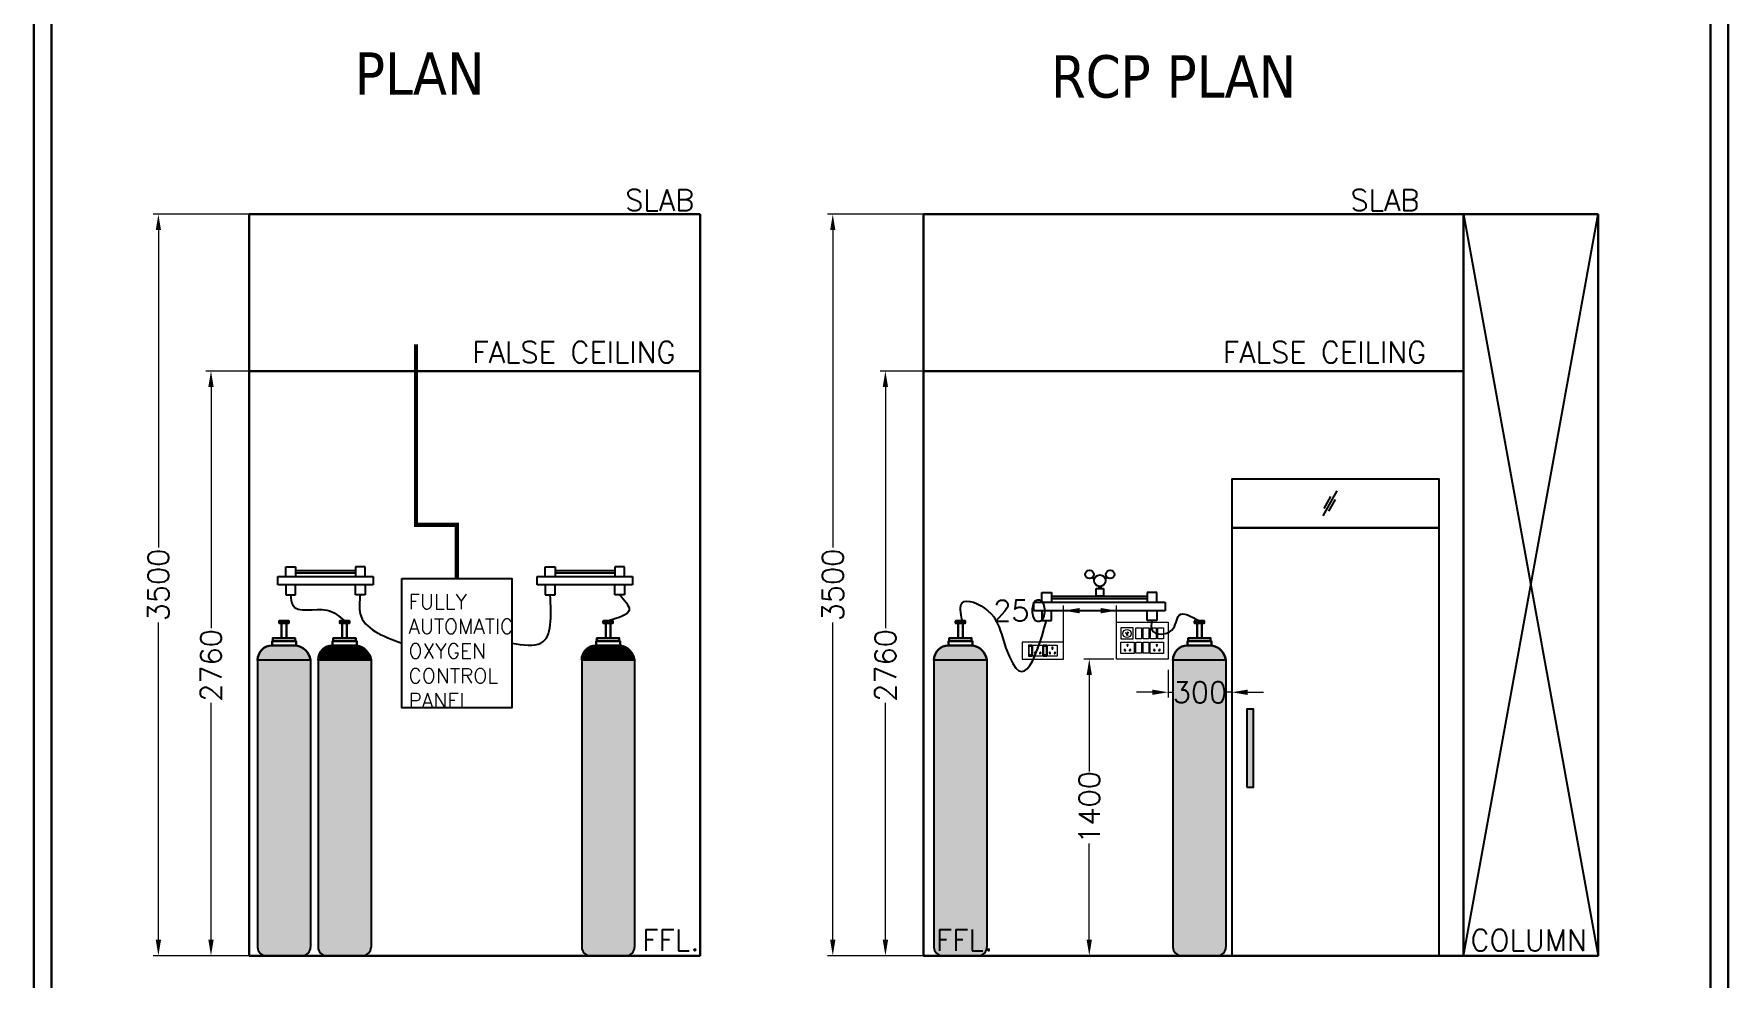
# Model space of a CAD drawing. Header units: millimetres. Extents: x 3552052 to 4144896, y -707811 to -630695.
# Drawn here: x 3892185 to 3900185, y -691052 to -686595 of the extents above; entities that cross this region are included whole.
import ezdxf

# ---------------------------------------------------------------- set-up
doc = ezdxf.new("R2010")
doc.units = ezdxf.units.MM
doc.header["$LTSCALE"] = 6
doc.header["$MEASUREMENT"] = 0
doc.layers.get('0').update_dxf_attribs({"linetype": 'CONTINUOUS', "lineweight": 0})
doc.layers.get('Defpoints').update_dxf_attribs({"linetype": 'CONTINUOUS', "lineweight": 0})
for name, color, linetype, lineweight in [('COL', 5, 'CONTINUOUS', 0), ('DOOR', 44, 'CONTINUOUS', 0), ('ELE-12M RAW&UPS SB', 40, 'CONTINUOUS', 0), ('ELE-2NOS OF 6-16 RAW POWER SOCKET', 1, 'CONTINUOUS', 0), ('ELE-4M RAW P.SB', 40, 'CONTINUOUS', 0), ('ELE-4M UPS P.SB', 3, 'CONTINUOUS', 0), ('ELE-SOCKET NMBERING', 7, 'CONTINUOUS', 9), ('EQP', 6, 'CONTINUOUS', 0), ('M-OXY-VAC-AIR', 30, 'CONTINUOUS', 18), ('MEP_HVAC_RA_DUCT', 1, 'CONTINUOUS', 0), ('MEP_HVAC_TEXT', 7, 'CONTINUOUS', 0), ('SECTION', 251, 'CONTINUOUS', 0)]:
    doc.layers.add(name, color=color, linetype=linetype, lineweight=lineweight)
doc.styles.add('Annotation', font='tahoma.ttf')
doc.styles.add('ROMANS', font='romans.shx')
doc.styles.get("Standard").update_dxf_attribs({"font": 'SIMPLEX'})
doc.dimstyles.new('AEPL1', dxfattribs={"dimtxt": 100, "dimasz": 75, "dimexe": 25, "dimexo": 50, "dimtad": 0, "dimdec": 0, "dimtxsty": 'ROMANS', "dimcen": 2.5, "dimclrd": 7, "dimclre": 7, "dimclrt": 7, "dimadec": 0, "dimazin": 0, "dimtfac": 1, "dimtdec": 0, "dimtmove": 0, "dimatfit": 3, "dimfxl": 1, "dimlwd": 0, "dimlwe": 0, "dimarcsym": 0})
pattern_1 = [(45, (150720.17189, 23355.39875), (-0.0883883476483, 0.0883883476483), [])]
pattern_2 = [(45, (151964.81791, 23355.39875), (-0.0883883476483, 0.0883883476483), [])]

# ---------------------------------------------------------------- blocks, each defined once
blk = doc.blocks.new('*D402')
at = {"layer": 'Defpoints', "color": 0, "transparency": 16777216}
for p in [(3893020.9, -688186.1), (3893408.6, -688186.1), (3893400.6, -690946.1)]:
    blk.add_point(p, dxfattribs=at)
at = {"layer": 'ELE-4M UPS P.SB', "color": 7, "lineweight": 0, "transparency": 16777216}
for p, q in [((3893358.6, -688186.1), (3892995.9, -688186.1)), ((3893020.9, -688261.1), (3893020.9, -689399.3)), ((3893020.9, -690871.1), (3893020.9, -689753)), ((3893350.6, -690946.1), (3892995.9, -690946.1))]:
    blk.add_line(p, q, dxfattribs=at)
at = {"layer": 'ELE-4M UPS P.SB', "color": 7, "transparency": 16777216}
for points in [[(3893008.4, -688261.1), (3893033.4, -688261.1), (3893020.9, -688186.1)], [(3893008.4, -690871.1), (3893033.4, -690871.1), (3893020.9, -690946.1)]]:
    blk.add_solid(points, dxfattribs=at)
at = {"layer": 'ELE-4M UPS P.SB', "color": 7, "lineweight": -3, "transparency": 16777216, "insert": (3893020.9, -689576.1), "char_height": 100, "attachment_point": 5, "rotation": 90, "style": 'ROMANS'}
blk.add_mtext('2760', dxfattribs=at)
blk = doc.blocks.new('*D403')
at = {"layer": 'Defpoints', "color": 0, "transparency": 16777216}
for p in [(3892772.5, -687446.1), (3893447, -687446.1), (3893400.6, -690946.1)]:
    blk.add_point(p, dxfattribs=at)
at = {"layer": 'ELE-4M UPS P.SB', "color": 7, "lineweight": 0, "transparency": 16777216}
for p, q in [((3893397, -687446.1), (3892747.5, -687446.1)), ((3892772.5, -687521.1), (3892772.5, -689019.3)), ((3892772.5, -690871.1), (3892772.5, -689373)), ((3893350.6, -690946.1), (3892747.5, -690946.1))]:
    blk.add_line(p, q, dxfattribs=at)
at = {"layer": 'ELE-4M UPS P.SB', "color": 7, "transparency": 16777216}
for points in [[(3892760, -687521.1), (3892785, -687521.1), (3892772.5, -687446.1)], [(3892760, -690871.1), (3892785, -690871.1), (3892772.5, -690946.1)]]:
    blk.add_solid(points, dxfattribs=at)
at = {"layer": 'ELE-4M UPS P.SB', "color": 7, "lineweight": -3, "transparency": 16777216, "insert": (3892772.5, -689196.1), "char_height": 100, "attachment_point": 5, "rotation": 90, "style": 'ROMANS'}
blk.add_mtext('3500', dxfattribs=at)
blk = doc.blocks.new('*D404')
at = {"layer": 'Defpoints', "color": 0, "transparency": 16777216}
for p in [(3896205.4, -688186.1), (3896593.1, -688186.1), (3896585.1, -690946.1)]:
    blk.add_point(p, dxfattribs=at)
at = {"layer": 'ELE-4M UPS P.SB', "color": 7, "lineweight": 0, "transparency": 16777216}
for p, q in [((3896543.1, -688186.1), (3896180.4, -688186.1)), ((3896205.4, -688261.1), (3896205.4, -689399.3)), ((3896205.4, -690871.1), (3896205.4, -689753)), ((3896535.1, -690946.1), (3896180.4, -690946.1))]:
    blk.add_line(p, q, dxfattribs=at)
at = {"layer": 'ELE-4M UPS P.SB', "color": 7, "transparency": 16777216}
for points in [[(3896192.9, -688261.1), (3896217.9, -688261.1), (3896205.4, -688186.1)], [(3896192.9, -690871.1), (3896217.9, -690871.1), (3896205.4, -690946.1)]]:
    blk.add_solid(points, dxfattribs=at)
at = {"layer": 'ELE-4M UPS P.SB', "color": 7, "lineweight": -3, "transparency": 16777216, "insert": (3896205.4, -689576.1), "char_height": 100, "attachment_point": 5, "rotation": 90, "style": 'ROMANS'}
blk.add_mtext('2760', dxfattribs=at)
blk = doc.blocks.new('*D405')
at = {"layer": 'Defpoints', "color": 0, "transparency": 16777216}
for p in [(3895956.9, -687446.1), (3896631.5, -687446.1), (3896585.1, -690946.1)]:
    blk.add_point(p, dxfattribs=at)
at = {"layer": 'ELE-4M UPS P.SB', "color": 7, "lineweight": 0, "transparency": 16777216}
for p, q in [((3896581.5, -687446.1), (3895931.9, -687446.1)), ((3895956.9, -687521.1), (3895956.9, -689019.3)), ((3895956.9, -690871.1), (3895956.9, -689373)), ((3896535.1, -690946.1), (3895931.9, -690946.1))]:
    blk.add_line(p, q, dxfattribs=at)
at = {"layer": 'ELE-4M UPS P.SB', "color": 7, "transparency": 16777216}
for points in [[(3895944.4, -687521.1), (3895969.4, -687521.1), (3895956.9, -687446.1)], [(3895944.4, -690871.1), (3895969.4, -690871.1), (3895956.9, -690946.1)]]:
    blk.add_solid(points, dxfattribs=at)
at = {"layer": 'ELE-4M UPS P.SB', "color": 7, "lineweight": -3, "transparency": 16777216, "insert": (3895956.9, -689196.1), "char_height": 100, "attachment_point": 5, "rotation": 90, "style": 'ROMANS'}
blk.add_mtext('3500', dxfattribs=at)
blk = doc.blocks.new('5')
at = {"layer": 'ELE-12M RAW&UPS SB', "color": 40, "ltscale": 10}
for p, q in [((3595754.1, -684830.6), (3595746.6, -684829.2)), ((3595747.9, -684825.4), (3595754.5, -684829.6)), ((3595755.5, -684840.2), (3595755.9, -684832.4)), ((3595757, -684828.9), (3595762, -684823.1)), ((3595757, -684832.2), (3595759.5, -684839.4)), ((3595764.6, -684826.2), (3595757.6, -684829.8))]:
    blk.add_line(p, q, dxfattribs=at)
for points in [[(3595950.5, -684951.6), (3595706.7, -684951.6), (3595706.7, -684776.6), (3595950.5, -684776.6)], [(3595784.7, -684803.3), (3595726.6, -684803.3), (3595726.6, -684856.1), (3595784.7, -684856.1)], [(3595824.4, -684856.4), (3595798, -684856.4), (3595798, -684803.6), (3595824.4, -684803.6)], [(3595824.4, -684923.9), (3595798, -684923.9), (3595798, -684871.1), (3595824.4, -684871.1)], [(3595859.1, -684856.4), (3595832.7, -684856.4), (3595832.7, -684803.6), (3595859.1, -684803.6)], [(3595859.1, -684923.9), (3595832.7, -684923.9), (3595832.7, -684871.1), (3595859.1, -684871.1)], [(3595893.8, -684856.4), (3595867.4, -684856.4), (3595867.4, -684803.6), (3595893.8, -684803.6)]]:
    blk.add_lwpolyline(points, close=True, dxfattribs=at)
at = {"layer": 'ELE-12M RAW&UPS SB', "color": 3, "linetype": 'ByBlock', "elevation": 0}
blk.add_lwpolyline([(3595928.5, -684856.4), (3595902.1, -684856.4), (3595902.1, -684803.6), (3595928.5, -684803.6)], close=True, dxfattribs=at)
at = {"layer": 'ELE-12M RAW&UPS SB', "color": 40, "ltscale": 10}
for radius in [19.1, 1.78]:
    blk.add_circle((3595756, -684830.6), radius, dxfattribs=at)
at = {"layer": 'ELE-4M RAW P.SB', "color": 40, "ltscale": 10}
for p, q in [((3595726.6, -684871.4), (3595789.7, -684871.4)), ((3595726.6, -684924.2), (3595726.6, -684871.4)), ((3595789.7, -684871.4), (3595789.7, -684924.2)), ((3595865.4, -684871.4), (3595928.5, -684871.4)), ((3595865.4, -684924.2), (3595865.4, -684871.4)), ((3595928.5, -684871.4), (3595928.5, -684924.2)), ((3595789.7, -684924.2), (3595726.6, -684924.2)), ((3595928.5, -684924.2), (3595865.4, -684924.2))]:
    blk.add_line(p, q, dxfattribs=at)
for centre, radius, start, end in [((3595745, -684908.1), 3.1, 5.26891, 272.51003), ((3595747.5, -684910.3), 2.5, 202.68381, 75.09514), ((3595758.2, -684884.8), 3.6, 307.15837, 232.84163), ((3595758.2, -684888.4), 2.29, 161.40312, 18.59688), ((3595768.9, -684910.3), 2.5, 104.90486, 337.31619), ((3595771.4, -684908.1), 3.1, 267.48997, 174.73109), ((3595883.7, -684908.1), 3.1, 5.26891, 272.51003), ((3595886.2, -684910.3), 2.5, 202.68381, 75.09514), ((3595896.9, -684884.8), 3.6, 307.15837, 232.84163), ((3595896.9, -684888.4), 2.29, 161.40312, 18.59688), ((3595907.6, -684910.3), 2.5, 104.90486, 337.31619), ((3595910.1, -684908.1), 3.1, 267.48997, 174.73109)]:
    blk.add_arc(centre, radius, start, end, dxfattribs=at)
blk = doc.blocks.new('RTUH 6U')
at = {"layer": 'ELE-2NOS OF 6-16 RAW POWER SOCKET', "color": 30, "lineweight": 0, "ltscale": 300}
for p, q in [((-312, -26), (-227, -26)), ((-312, -124), (-312, -26)), ((-227, -124), (-312, -124)), ((-227, -26), (-227, -124)), ((-187, -26), (-221, -26)), ((-221, -26), (-221, -124)), ((-187, -124), (-221, -124)), ((-221, -124), (-187, -124)), ((-190, -37), (-218, -37)), ((-218, -37), (-218, -113)), ((-190, -40), (-218, -40)), ((-218, -113), (-190, -113)), ((-190, -113), (-190, -37)), ((-187, -124), (-187, -26)), ((-187, -124), (-187, -26)), ((-181, -124), (-181, -26)), ((-181, -26), (-96, -26)), ((-96, -124), (-181, -124)), ((-96, -26), (-96, -124)), ((-57, -26), (-91, -26)), ((-91, -26), (-91, -124)), ((-57, -124), (-91, -124)), ((-91, -124), (-57, -124)), ((-60, -37), (-88, -37)), ((-88, -37), (-88, -113)), ((-60, -40), (-88, -40)), ((-88, -113), (-60, -113)), ((-60, -113), (-60, -37)), ((-57, -124), (-57, -26)), ((-57, -124), (-57, -26))]:
    blk.add_line(p, q, dxfattribs=at)
blk.add_lwpolyline([(0, 0), (-368, 0), (-368, -150), (0, -150)], close=True, dxfattribs=at)
for centre, radius, start, end in [((-293, -56), 5.7, 87.49, 354.7311), ((-289, -52), 4.6, 284.9049, 157.3162), ((-269, -99), 6.62, 127.1584, 52.8416), ((-269, -92), 4.22, 341.4031, 198.5969), ((-249, -52), 4.6, 22.6838, 255.0951), ((-245, -56), 5.7, 185.2689, 92.51), ((-163, -56), 5.7, 87.49, 354.7311), ((-159, -52), 4.6, 284.9049, 157.3162), ((-139, -99), 6.62, 127.1584, 52.8416), ((-139, -92), 4.22, 341.4031, 198.5969), ((-119, -52), 4.6, 22.6838, 255.0951), ((-115, -56), 5.7, 185.2689, 92.51)]:
    blk.add_arc(centre, radius, start, end, dxfattribs=at)
blk = doc.blocks.new('*D406')
at = {"layer": 'Defpoints', "color": 0, "transparency": 16777216}
for p in [(3897540.6, -689546.1), (3897840.6, -689546.1), (3897840.6, -689702.5)]:
    blk.add_point(p, dxfattribs=at)
at = {"layer": 'ELE-4M UPS P.SB', "color": 7, "lineweight": 0, "transparency": 16777216}
for p, q in [((3897540.6, -689596.1), (3897540.6, -689727.5)), ((3897840.6, -689596.1), (3897840.6, -689727.5)), ((3897465.6, -689702.5), (3897390.6, -689702.5)), ((3897540.6, -689702.5), (3897561.4, -689702.5)), ((3897840.6, -689702.5), (3897819.8, -689702.5)), ((3897915.6, -689702.5), (3897990.6, -689702.5))]:
    blk.add_line(p, q, dxfattribs=at)
at = {"layer": 'ELE-4M UPS P.SB', "color": 7, "transparency": 16777216}
for points in [[(3897465.6, -689690), (3897465.6, -689715), (3897540.6, -689702.5)], [(3897915.6, -689690), (3897915.6, -689715), (3897840.6, -689702.5)]]:
    blk.add_solid(points, dxfattribs=at)
at = {"layer": 'ELE-4M UPS P.SB', "color": 7, "lineweight": -3, "transparency": 16777216, "insert": (3897690.6, -689702.5), "char_height": 100, "attachment_point": 5, "style": 'ROMANS'}
blk.add_mtext('300', dxfattribs=at)
blk = doc.blocks.new('*D407')
at = {"layer": 'Defpoints', "color": 0, "transparency": 16777216}
for p in [(3897046.9, -689317.4), (3897046.9, -689546.1), (3897296.9, -689546.1)]:
    blk.add_point(p, dxfattribs=at)
at = {"layer": 'ELE-4M UPS P.SB', "color": 7, "lineweight": 0, "transparency": 16777216}
for p, q in [((3897046.9, -689317.4), (3896971.9, -689317.4)), ((3897046.9, -689496.1), (3897046.9, -689292.4)), ((3897221.9, -689317.4), (3897121.9, -689317.4)), ((3897296.9, -689496.1), (3897296.9, -689292.4))]:
    blk.add_line(p, q, dxfattribs=at)
at = {"layer": 'ELE-4M UPS P.SB', "color": 7, "transparency": 16777216}
for points in [[(3897121.9, -689304.9), (3897121.9, -689329.9), (3897046.9, -689317.4)], [(3897221.9, -689304.9), (3897221.9, -689329.9), (3897296.9, -689317.4)]]:
    blk.add_solid(points, dxfattribs=at)
at = {"layer": 'ELE-4M UPS P.SB', "color": 7, "lineweight": -3, "transparency": 16777216, "insert": (3896842.7, -689317.4), "char_height": 100, "attachment_point": 5, "style": 'ROMANS'}
blk.add_mtext('250', dxfattribs=at)
blk = doc.blocks.new('*D408')
at = {"layer": 'Defpoints', "color": 0, "transparency": 16777216}
for p in [(3897334, -689546.1), (3897168, -690946.1), (3897334, -690946.1)]:
    blk.add_point(p, dxfattribs=at)
at = {"layer": 'ELE-4M UPS P.SB', "color": 7, "lineweight": 0, "transparency": 16777216}
for p, q in [((3897284, -689546.1), (3897143, -689546.1)), ((3897168, -689621.1), (3897168, -690076.5)), ((3897168, -690871.1), (3897168, -690415.8)), ((3897284, -690946.1), (3897143, -690946.1))]:
    blk.add_line(p, q, dxfattribs=at)
at = {"layer": 'ELE-4M UPS P.SB', "color": 7, "transparency": 16777216}
for points in [[(3897155.5, -689621.1), (3897180.5, -689621.1), (3897168, -689546.1)], [(3897155.5, -690871.1), (3897180.5, -690871.1), (3897168, -690946.1)]]:
    blk.add_solid(points, dxfattribs=at)
at = {"layer": 'ELE-4M UPS P.SB', "color": 7, "lineweight": -3, "transparency": 16777216, "insert": (3897168, -690246.1), "char_height": 100, "attachment_point": 5, "rotation": 90, "style": 'ROMANS'}
blk.add_mtext('1400', dxfattribs=at)

msp = doc.modelspace()

# ---------------------------------------------------------------- hatches: boundary and pattern name
at = {"lineweight": -3, "ltscale": 0.1}
h = msp.add_hatch(color=254, dxfattribs=at)
h.dxf.hatch_style = 1
h.paths.add_polyline_path([(3897911.4, -690150.1), (3897944, -690150.1), (3897944, -689782.6), (3897911.4, -689782.6)])
at = {"layer": 'EQP', "lineweight": 30}
h = msp.add_hatch(dxfattribs=at)
h.set_pattern_fill('ANSI31')
h.set_pattern_definition([(45, (149738.2898, 23355.39875), (-0.0883883476483, 0.0883883476483), [])])
h.paths.add_polyline_path([(3893490.8, -689550.4), (3893240.8, -689550.4), (3893240.8, -690906.1, 0.414214), (3893280.8, -690946.1), (3893450.8, -690946.1, 0.414214), (3893490.8, -690906.1)])
h.paths.add_polyline_path([(3893308.5, -689481.8, 0.410575), (3893240.8, -689550.4), (3893490.8, -689550.4, 0.332835), (3893422.2, -689481.8)])
h = msp.add_hatch(dxfattribs=at)
h.set_pattern_fill('ANSI31')
h.set_pattern_definition(pattern_1)
h.paths.add_polyline_path([(3893776.5, -689550.4, 0.332835), (3893708, -689481.8), (3893595.1, -689481.8), (3893595.1, -689481.8, 0.414214), (3893526.5, -689550.4)])
h = msp.add_hatch(dxfattribs=at)
h.set_pattern_fill('ANSI31')
h.set_pattern_definition(pattern_2)
h.paths.add_polyline_path([(3895021.2, -689550.4, 0.332835), (3894952.6, -689481.8), (3894839.8, -689481.8), (3894839.8, -689481.8, 0.414214), (3894771.2, -689550.4)])
at = {"layer": 'EQP', "lineweight": -3}
h = msp.add_hatch(dxfattribs=at)
h.set_pattern_fill('ANSI31', color=5)
h.set_pattern_definition([(45, (151763.26548, 23355.39875), (-0.0883883476483, 0.0883883476483), [])])
h.paths.add_polyline_path([(3896684.8, -689550.4), (3896434.8, -689550.4), (3896434.8, -690906.1, 0.414214), (3896474.8, -690946.1), (3896644.8, -690946.1, 0.414214), (3896684.8, -690906.1)])
h.paths.add_polyline_path([(3896503.4, -689481.8), (3896503.4, -689481.8, 0.414214), (3896434.8, -689550.4), (3896684.8, -689550.4, 0.332835), (3896616.3, -689481.8)])
h = msp.add_hatch(dxfattribs=at)
h.set_pattern_fill('ANSI31', color=5)
h.set_pattern_definition([(45, (152891.73408, 23355.39875), (-0.0883883476483, 0.0883883476483), [])])
h.paths.add_polyline_path([(3897813.3, -689550.4), (3897563.3, -689550.4), (3897563.3, -690906.1, 0.414214), (3897603.3, -690946.1), (3897773.3, -690946.1, 0.414214), (3897813.3, -690906.1)])
h.paths.add_polyline_path([(3897631, -689481.8, 0.410575), (3897563.3, -689550.4), (3897813.3, -689550.4, 0.332835), (3897744.7, -689481.8)])
at = {"layer": 'EQP', "lineweight": -3, "true_color": 0x000000}
h = msp.add_hatch(dxfattribs=at)
h.set_pattern_fill('ANSI31', color=18)
h.set_pattern_definition(pattern_1)
h.paths.add_polyline_path([(3893776.5, -689550.4), (3893526.5, -689550.4), (3893526.5, -690906.1, 0.414214), (3893566.5, -690946.1), (3893736.5, -690946.1, 0.414214), (3893776.5, -690906.1)])
h = msp.add_hatch(dxfattribs=at)
h.set_pattern_fill('ANSI31', color=18)
h.set_pattern_definition(pattern_2)
h.paths.add_polyline_path([(3895021.2, -689550.4), (3894771.2, -689550.4), (3894771.2, -690906.1, 0.414214), (3894811.2, -690946.1), (3894981.2, -690946.1, 0.414214), (3895021.2, -690906.1)])

# ---------------------------------------------------------------- linework, layer by layer
at = {"color": 7, "lineweight": 30}
for points in [[(3900184.6, -682317.1), (3900184.6, -697737.2), (3892184.6, -697737.2), (3892184.6, -682317.1)], [(3900101.7, -682400), (3900101.7, -697654.3), (3892267.5, -697654.3), (3892267.5, -682400)]]:
    msp.add_lwpolyline(points, close=True, dxfattribs=at)
at = {"color": 7, "lineweight": -3, "ltscale": 0.1}
msp.add_lwpolyline([(3897911.4, -690150.1), (3897944, -690150.1), (3897944, -689782.6), (3897911.4, -689782.6)], close=True, dxfattribs=at)
at = {"layer": 'COL', "color": 7, "lineweight": -3}
for p, q in [((3898935.6, -687446.1), (3899570.6, -690946.1)), ((3898935.6, -690946.1), (3899570.6, -687446.1))]:
    msp.add_line(p, q, dxfattribs=at)
at = {"layer": 'COL', "color": 7, "lineweight": 30}
msp.add_lwpolyline([(3899570.6, -687446.1), (3898935.6, -687446.1), (3898935.6, -690946.1), (3899570.6, -690946.1)], close=True, dxfattribs=at)
at = {"layer": 'DOOR', "color": 0, "lineweight": -3, "ltscale": 200}
for p, q in [((3893342.9, -689366.6), (3893342.9, -689375.7)), ((3893387.5, -689365.4), (3893344.1, -689365.4)), ((3893387.5, -689376.9), (3893344.1, -689376.9)), ((3893354.4, -689447.1), (3893354.4, -689376.9)), ((3893377.2, -689447.1), (3893377.2, -689376.9)), ((3893388.7, -689366.6), (3893388.7, -689375.7)), ((3893628.7, -689366.6), (3893628.7, -689375.7)), ((3893673.3, -689365.4), (3893629.8, -689365.4)), ((3893673.3, -689376.9), (3893629.8, -689376.9)), ((3893640.1, -689447.1), (3893640.1, -689376.9)), ((3893663, -689447.1), (3893663, -689376.9)), ((3893674.4, -689366.6), (3893674.4, -689375.7)), ((3894873.3, -689366.6), (3894873.3, -689375.7)), ((3894917.9, -689365.4), (3894874.5, -689365.4)), ((3894917.9, -689376.9), (3894874.5, -689376.9)), ((3894884.8, -689447.1), (3894884.8, -689376.9)), ((3894907.6, -689447.1), (3894907.6, -689376.9)), ((3894919, -689366.6), (3894919, -689375.7)), ((3896537, -689366.6), (3896537, -689375.7)), ((3896581.5, -689365.4), (3896538.1, -689365.4)), ((3896581.5, -689376.9), (3896538.1, -689376.9)), ((3896548.4, -689447.1), (3896548.4, -689376.9)), ((3896571.3, -689447.1), (3896571.3, -689376.9)), ((3896582.7, -689366.6), (3896582.7, -689375.7)), ((3897665.4, -689366.6), (3897665.4, -689375.7)), ((3897710, -689365.4), (3897666.6, -689365.4)), ((3897710, -689376.9), (3897666.6, -689376.9)), ((3897676.9, -689447.1), (3897676.9, -689376.9)), ((3897699.7, -689447.1), (3897699.7, -689376.9)), ((3897711.2, -689366.6), (3897711.2, -689375.7)), ((3893422.2, -689481.8), (3893309.4, -689481.8)), ((3893708, -689481.8), (3893595.1, -689481.8)), ((3894952.6, -689481.8), (3894839.8, -689481.8)), ((3896616.2, -689481.8), (3896503.4, -689481.8)), ((3897744.7, -689481.8), (3897631.9, -689481.8))]:
    msp.add_line(p, q, dxfattribs=at)
for points in [[(3893423.1, -689481.8), (3893309.4, -689481.8), (3893309.4, -689461.7), (3893423.1, -689461.7)], [(3893418.3, -689461.7), (3893312.5, -689461.7), (3893312.5, -689447.1), (3893418.3, -689447.1)], [(3893708.8, -689481.8), (3893595.1, -689481.8), (3893595.1, -689461.7), (3893708.8, -689461.7)], [(3893704.1, -689461.7), (3893598.2, -689461.7), (3893598.2, -689447.1), (3893704.1, -689447.1)], [(3894953.5, -689481.8), (3894839.8, -689481.8), (3894839.8, -689461.7), (3894953.5, -689461.7)], [(3894948.7, -689461.7), (3894842.9, -689461.7), (3894842.9, -689447.1), (3894948.7, -689447.1)], [(3896617.1, -689481.8), (3896503.4, -689481.8), (3896503.4, -689461.7), (3896617.1, -689461.7)], [(3896612.4, -689461.7), (3896506.5, -689461.7), (3896506.5, -689447.1), (3896612.4, -689447.1)], [(3897745.6, -689481.8), (3897631.9, -689481.8), (3897631.9, -689461.7), (3897745.6, -689461.7)], [(3897740.8, -689461.7), (3897635, -689461.7), (3897635, -689447.1), (3897740.8, -689447.1)]]:
    msp.add_lwpolyline(points, close=True, dxfattribs=at)
for centre, radius, start, end in [((3893344.1, -689366.6), 1.14, 90, 180), ((3893344.1, -689375.7), 1.14, 180, 270), ((3893387.5, -689366.6), 1.14, 0, 90), ((3893387.5, -689375.7), 1.14, 270, 0), ((3893629.8, -689366.6), 1.14, 90, 180), ((3893629.8, -689375.7), 1.14, 180, 270), ((3893673.3, -689366.6), 1.14, 0, 90), ((3893673.3, -689375.7), 1.14, 270, 0), ((3894874.5, -689366.6), 1.14, 90, 180), ((3894874.5, -689375.7), 1.14, 180, 270), ((3894917.9, -689366.6), 1.14, 0, 90), ((3894917.9, -689375.7), 1.14, 270, 0), ((3896538.1, -689366.6), 1.14, 90, 180), ((3896538.1, -689375.7), 1.14, 180, 270), ((3896581.5, -689366.6), 1.14, 0, 90), ((3896581.5, -689375.7), 1.14, 270, 0), ((3897666.6, -689366.6), 1.14, 90, 180), ((3897666.6, -689375.7), 1.14, 180, 270), ((3897710, -689366.6), 1.14, 0, 90), ((3897710, -689375.7), 1.14, 270, 0), ((3893309.4, -689550.4), 68.6, 90, 180), ((3893410.7, -689561.9), 80.9, 8.1683, 81.8317), ((3893595.1, -689550.4), 68.6, 90, 180), ((3893696.5, -689561.9), 80.9, 8.1683, 81.8317), ((3894839.8, -689550.4), 68.6, 90, 180), ((3894941.1, -689561.9), 80.9, 8.1683, 81.8317), ((3896503.4, -689550.4), 68.6, 90, 180), ((3896604.7, -689561.9), 80.9, 8.1683, 81.8317), ((3897631.9, -689550.4), 68.6, 90, 180), ((3897733.2, -689561.9), 80.9, 8.1683, 81.8317)]:
    msp.add_arc(centre, radius, start, end, dxfattribs=at)
at = {"layer": 'DOOR', "color": 7, "lineweight": 30}
for centre, radius, start, end in [((3893309.4, -689550.4), 68.6, 90, 180), ((3893309.4, -689550.4), 68.6, 90, 180), ((3893410.7, -689561.9), 80.9, 8.1683, 81.8317), ((3893410.7, -689561.9), 80.9, 8.1683, 81.8317), ((3893595.1, -689550.4), 68.6, 90, 180), ((3893595.1, -689550.4), 68.6, 90, 180), ((3893696.5, -689561.9), 80.9, 8.1683, 81.8317), ((3893696.5, -689561.9), 80.9, 8.1683, 81.8317), ((3894839.8, -689550.4), 68.6, 90, 180), ((3894839.8, -689550.4), 68.6, 90, 180), ((3894941.1, -689561.9), 80.9, 8.1683, 81.8317), ((3894941.1, -689561.9), 80.9, 8.1683, 81.8317), ((3896503.4, -689550.4), 68.6, 90, 180), ((3896503.4, -689550.4), 68.6, 90, 180), ((3896604.7, -689561.9), 80.9, 8.1683, 81.8317), ((3896604.7, -689561.9), 80.9, 8.1683, 81.8317), ((3897631.9, -689550.4), 68.6, 90, 180), ((3897631.9, -689550.4), 68.6, 90, 180), ((3897733.2, -689561.9), 80.9, 8.1683, 81.8317), ((3897733.2, -689561.9), 80.9, 8.1683, 81.8317)]:
    msp.add_arc(centre, radius, start, end, dxfattribs=at)
at = {"layer": 'EQP', "lineweight": -3}
for p, q in [((3893374.5, -689156.1), (3893374.5, -689109.8)), ((3893374.5, -689109.8), (3893420.4, -689109.8)), ((3893420.4, -689109.8), (3893420.4, -689156.1)), ((3893748.5, -689109.8), (3893702.5, -689109.8)), ((3893702.5, -689109.8), (3893702.5, -689156.1)), ((3893748.5, -689156.1), (3893748.5, -689109.8)), ((3894599.5, -689156.1), (3894599.5, -689109.8)), ((3894599.5, -689109.8), (3894645.4, -689109.8)), ((3894645.4, -689109.8), (3894645.4, -689156.1)), ((3894973.5, -689109.8), (3894927.5, -689109.8)), ((3894927.5, -689109.8), (3894927.5, -689156.1)), ((3894973.5, -689156.1), (3894973.5, -689109.8)), ((3893336.5, -689156.1), (3893786.5, -689156.1)), ((3893336.5, -689196.1), (3893336.5, -689156.1)), ((3893336.5, -689156.1), (3893374.5, -689156.1)), ((3893786.5, -689196.1), (3893336.5, -689196.1)), ((3893374.5, -689196.1), (3893374.5, -689242.5)), ((3893420.4, -689128), (3893702.5, -689128)), ((3893420.4, -689138), (3893702.5, -689138)), ((3893420.4, -689242.5), (3893420.4, -689196.1)), ((3893702.5, -689242.5), (3893702.5, -689196.1)), ((3893748.5, -689196.1), (3893748.5, -689242.5)), ((3893786.5, -689156.1), (3893786.5, -689196.1)), ((3894561.5, -689156.1), (3895011.5, -689156.1)), ((3894561.5, -689196.1), (3894561.5, -689156.1)), ((3894561.5, -689156.1), (3894599.5, -689156.1)), ((3895011.5, -689196.1), (3894561.5, -689196.1)), ((3894599.5, -689196.1), (3894599.5, -689242.5)), ((3894645.4, -689128), (3894927.5, -689128)), ((3894645.4, -689138), (3894927.5, -689138)), ((3894645.4, -689242.5), (3894645.4, -689196.1)), ((3894927.5, -689242.5), (3894927.5, -689196.1)), ((3894973.5, -689196.1), (3894973.5, -689242.5)), ((3895011.5, -689156.1), (3895011.5, -689196.1)), ((3897191.9, -689168.2, -1103.3), (3897182.1, -689161.4, -1103.3)), ((3897194.6, -689161.9, -1103.3), (3897186.4, -689156.1, -1103.3)), ((3897241.3, -689161.9, -1103.3), (3897249.5, -689156.1, -1103.3)), ((3897244.1, -689168.2, -1103.3), (3897253.8, -689161.4, -1103.3)), ((3893374.5, -689242.5), (3893420.4, -689242.5)), ((3893748.5, -689242.5), (3893702.5, -689242.5)), ((3894599.5, -689242.5), (3894645.4, -689242.5)), ((3894973.5, -689242.5), (3894927.5, -689242.5)), ((3896905.6, -689277.5, -1103.3), (3897525.6, -689277.5, -1103.3)), ((3896905.6, -689317.5, -1103.3), (3896905.6, -689277.5, -1103.3)), ((3896905.6, -689277.5, -1103.3), (3896943.6, -689277.5, -1103.3)), ((3896943.6, -689277.5, -1103.3), (3896943.6, -689231.1, -1103.3)), ((3896943.6, -689231.1, -1103.3), (3896989.6, -689231.1, -1103.3)), ((3896989.6, -689231.1, -1103.3), (3896989.6, -689277.5, -1103.3)), ((3896989.6, -689249.3, -1103.3), (3897441.7, -689249.3, -1103.3)), ((3896989.6, -689259.3, -1103.3), (3897441.7, -689259.3, -1103.3)), ((3897200.7, -689249.3, -1103.3), (3897200.7, -689213.2, -1103.3)), ((3897200.7, -689213.2, -1103.3), (3897234.4, -689213.2, -1103.3)), ((3897234.4, -689249.3, -1103.3), (3897200.7, -689249.3, -1103.3)), ((3897214.1, -689213.2, -1103.3), (3897214.1, -689202.2, -1103.3)), ((3897224.1, -689213.2, -1103.3), (3897224.1, -689202.2, -1103.3)), ((3897234.4, -689213.2, -1103.3), (3897234.4, -689249.3, -1103.3)), ((3897487.6, -689231.1, -1103.3), (3897441.7, -689231.1, -1103.3)), ((3897441.7, -689231.1, -1103.3), (3897441.7, -689277.5, -1103.3)), ((3897487.6, -689277.5, -1103.3), (3897487.6, -689231.1, -1103.3)), ((3897525.6, -689277.5, -1103.3), (3897525.6, -689317.5, -1103.3)), ((3897525.6, -689317.5, -1103.3), (3896905.6, -689317.5, -1103.3)), ((3896943.6, -689317.5, -1103.3), (3896943.6, -689363.9, -1103.3)), ((3896989.6, -689363.9, -1103.3), (3896989.6, -689317.5, -1103.3)), ((3897441.7, -689363.9, -1103.3), (3897441.7, -689317.5, -1103.3)), ((3897487.6, -689317.5, -1103.3), (3897487.6, -689363.9, -1103.3)), ((3896943.6, -689363.9, -1103.3), (3896989.6, -689363.9, -1103.3)), ((3897487.6, -689363.9, -1103.3), (3897441.7, -689363.9, -1103.3))]:
    msp.add_line(p, q, dxfattribs=at)
at = {"layer": 'EQP', "color": 0, "lineweight": -3}
for p, q in [((3893490.8, -689550.4), (3893240.8, -689550.4)), ((3893240.8, -689550.4), (3893240.8, -690906.1)), ((3893490.8, -689550.4), (3893490.8, -690906.1)), ((3893776.5, -689550.4), (3893526.5, -689550.4)), ((3893526.5, -689550.4), (3893526.5, -690906.1)), ((3893776.5, -689550.4), (3893776.5, -690906.1)), ((3895021.2, -689550.4), (3894771.2, -689550.4)), ((3894771.2, -689550.4), (3894771.2, -690906.1)), ((3895021.2, -689550.4), (3895021.2, -690906.1)), ((3896684.8, -689550.4), (3896434.8, -689550.4)), ((3896434.8, -689550.4), (3896434.8, -690906.1)), ((3896684.8, -689550.4), (3896684.8, -690906.1)), ((3897813.3, -689550.4), (3897563.3, -689550.4)), ((3897563.3, -689550.4), (3897563.3, -690906.1)), ((3897813.3, -689550.4), (3897813.3, -690906.1)), ((3893450.8, -690946.1), (3893280.8, -690946.1)), ((3893736.5, -690946.1), (3893566.5, -690946.1)), ((3894981.2, -690946.1), (3894811.2, -690946.1)), ((3896644.8, -690946.1), (3896474.8, -690946.1)), ((3897773.3, -690946.1), (3897603.3, -690946.1))]:
    msp.add_line(p, q, dxfattribs=at)
at = {"layer": 'EQP', "lineweight": -3, "const_width": 20}
msp.add_lwpolyline([(3894181.5, -689166.1), (3894181.5, -688911.7), (3893989.1, -688911.7), (3893989.1, -688060)], dxfattribs=at)
at = {"layer": 'EQP', "lineweight": -3}
msp.add_lwpolyline([(3893921.5, -689166.1), (3894441.5, -689166.1), (3894441.5, -689776.1), (3893921.5, -689776.1), (3893921.5, -689166.1)], dxfattribs=at)
for centre, radius in [((3897169, -689146.2, -1103.3), 20), ((3897218, -689175.7, -1103.3), 27.2), ((3897266.9, -689146.2, -1103.3), 20)]:
    msp.add_circle(centre, radius, dxfattribs=at)
at = {"layer": 'EQP', "color": 0, "lineweight": -3}
for centre, start, end in [((3893280.8, -690906.1), 180, 270), ((3893450.8, -690906.1), 270, 0), ((3893566.5, -690906.1), 180, 270), ((3893736.5, -690906.1), 270, 0), ((3894811.2, -690906.1), 180, 270), ((3894981.2, -690906.1), 270, 0), ((3896474.8, -690906.1), 180, 270), ((3896644.8, -690906.1), 270, 0), ((3897603.3, -690906.1), 180, 270), ((3897773.3, -690906.1), 270, 0)]:
    msp.add_arc(centre, 40, start, end, dxfattribs=at)
at = {"layer": 'EQP', "lineweight": -3}
for points in [[(3893397.5, -689242.5), (3893406.6, -689292), (3893568.1, -689314.9), (3893651.5, -689365.4)], [(3893725.5, -689242.5), (3893725.5, -689332.7), (3893921.5, -689471.1)], [(3894441.5, -689471.1), (3894578.7, -689471.1), (3894622.5, -689242.5)], [(3894950.5, -689242.5), (3894995.4, -689312.9), (3894896.2, -689365.4)], [(3896567.6, -689362.9), (3896567.6, -689280.2), (3896689.6, -689317.4), (3896757.5, -689442.3, -8.7), (3896966.6, -689363.9, -1103.3)], [(3897464.5, -689362.9), (3897464.5, -689410), (3897557.8, -689410), (3897592.2, -689338.8), (3897688, -689364.9)]]:
    msp.add_spline(points, degree=3, dxfattribs=at)
at = {"layer": 'M-OXY-VAC-AIR', "color": 7, "lineweight": 30}
for p, q in [((3893342.9, -689366.6), (3893342.9, -689375.7)), ((3893387.5, -689365.4), (3893344.1, -689365.4)), ((3893387.5, -689376.9), (3893344.1, -689376.9)), ((3893354.4, -689447.1), (3893354.4, -689376.9)), ((3893377.2, -689447.1), (3893377.2, -689376.9)), ((3893388.7, -689366.6), (3893388.7, -689375.7)), ((3893628.7, -689366.6), (3893628.7, -689375.7)), ((3893673.3, -689365.4), (3893629.8, -689365.4)), ((3893673.3, -689376.9), (3893629.8, -689376.9)), ((3893640.1, -689447.1), (3893640.1, -689376.9)), ((3893663, -689447.1), (3893663, -689376.9)), ((3893674.4, -689366.6), (3893674.4, -689375.7)), ((3894873.3, -689366.6), (3894873.3, -689375.7)), ((3894917.9, -689365.4), (3894874.5, -689365.4)), ((3894917.9, -689376.9), (3894874.5, -689376.9)), ((3894884.8, -689447.1), (3894884.8, -689376.9)), ((3894907.6, -689447.1), (3894907.6, -689376.9)), ((3894919, -689366.6), (3894919, -689375.7)), ((3896537, -689366.6), (3896537, -689375.7)), ((3896581.5, -689365.4), (3896538.1, -689365.4)), ((3896581.5, -689376.9), (3896538.1, -689376.9)), ((3896548.4, -689447.1), (3896548.4, -689376.9)), ((3896571.3, -689447.1), (3896571.3, -689376.9)), ((3896582.7, -689366.6), (3896582.7, -689375.7)), ((3897665.4, -689366.6), (3897665.4, -689375.7)), ((3897710, -689365.4), (3897666.6, -689365.4)), ((3897710, -689376.9), (3897666.6, -689376.9)), ((3897676.9, -689447.1), (3897676.9, -689376.9)), ((3897699.7, -689447.1), (3897699.7, -689376.9)), ((3897711.2, -689366.6), (3897711.2, -689375.7)), ((3893422.2, -689481.8), (3893309.4, -689481.8)), ((3893422.2, -689481.8), (3893309.4, -689481.8)), ((3893708, -689481.8), (3893595.1, -689481.8)), ((3893708, -689481.8), (3893595.1, -689481.8)), ((3894952.6, -689481.8), (3894839.8, -689481.8)), ((3894952.6, -689481.8), (3894839.8, -689481.8)), ((3896616.2, -689481.8), (3896503.4, -689481.8)), ((3896616.2, -689481.8), (3896503.4, -689481.8)), ((3897744.7, -689481.8), (3897631.9, -689481.8)), ((3897744.7, -689481.8), (3897631.9, -689481.8))]:
    msp.add_line(p, q, dxfattribs=at)
for points in [[(3893423.1, -689481.8), (3893309.4, -689481.8), (3893309.4, -689461.7), (3893423.1, -689461.7)], [(3893423.1, -689481.8), (3893309.4, -689481.8), (3893309.4, -689461.7), (3893423.1, -689461.7)], [(3893418.3, -689461.7), (3893312.5, -689461.7), (3893312.5, -689447.1), (3893418.3, -689447.1)], [(3893418.3, -689461.7), (3893312.5, -689461.7), (3893312.5, -689447.1), (3893418.3, -689447.1)], [(3893708.8, -689481.8), (3893595.1, -689481.8), (3893595.1, -689461.7), (3893708.8, -689461.7)], [(3893708.8, -689481.8), (3893595.1, -689481.8), (3893595.1, -689461.7), (3893708.8, -689461.7)], [(3893704.1, -689461.7), (3893598.2, -689461.7), (3893598.2, -689447.1), (3893704.1, -689447.1)], [(3893704.1, -689461.7), (3893598.2, -689461.7), (3893598.2, -689447.1), (3893704.1, -689447.1)], [(3894953.5, -689481.8), (3894839.8, -689481.8), (3894839.8, -689461.7), (3894953.5, -689461.7)], [(3894953.5, -689481.8), (3894839.8, -689481.8), (3894839.8, -689461.7), (3894953.5, -689461.7)], [(3894948.7, -689461.7), (3894842.9, -689461.7), (3894842.9, -689447.1), (3894948.7, -689447.1)], [(3894948.7, -689461.7), (3894842.9, -689461.7), (3894842.9, -689447.1), (3894948.7, -689447.1)], [(3896617.1, -689481.8), (3896503.4, -689481.8), (3896503.4, -689461.7), (3896617.1, -689461.7)], [(3896617.1, -689481.8), (3896503.4, -689481.8), (3896503.4, -689461.7), (3896617.1, -689461.7)], [(3896612.4, -689461.7), (3896506.5, -689461.7), (3896506.5, -689447.1), (3896612.4, -689447.1)], [(3896612.4, -689461.7), (3896506.5, -689461.7), (3896506.5, -689447.1), (3896612.4, -689447.1)], [(3897745.6, -689481.8), (3897631.9, -689481.8), (3897631.9, -689461.7), (3897745.6, -689461.7)], [(3897745.6, -689481.8), (3897631.9, -689481.8), (3897631.9, -689461.7), (3897745.6, -689461.7)], [(3897740.8, -689461.7), (3897635, -689461.7), (3897635, -689447.1), (3897740.8, -689447.1)], [(3897740.8, -689461.7), (3897635, -689461.7), (3897635, -689447.1), (3897740.8, -689447.1)]]:
    msp.add_lwpolyline(points, close=True, dxfattribs=at)
for centre, start, end in [((3893344.1, -689366.6), 90, 180), ((3893344.1, -689375.7), 180, 270), ((3893387.5, -689366.6), 0, 90), ((3893387.5, -689375.7), 270, 0), ((3893629.8, -689366.6), 90, 180), ((3893629.8, -689375.7), 180, 270), ((3893673.3, -689366.6), 0, 90), ((3893673.3, -689375.7), 270, 0), ((3894874.5, -689366.6), 90, 180), ((3894874.5, -689375.7), 180, 270), ((3894917.9, -689366.6), 0, 90), ((3894917.9, -689375.7), 270, 0), ((3896538.1, -689366.6), 90, 180), ((3896538.1, -689375.7), 180, 270), ((3896581.5, -689366.6), 0, 90), ((3896581.5, -689375.7), 270, 0), ((3897666.6, -689366.6), 90, 180), ((3897666.6, -689375.7), 180, 270), ((3897710, -689366.6), 0, 90), ((3897710, -689375.7), 270, 0)]:
    msp.add_arc(centre, 1.14, start, end, dxfattribs=at)
at = {"layer": 'MEP_HVAC_RA_DUCT', "color": 7, "lineweight": 30}
for p, q in [((3893201.2, -687446.1), (3893201.2, -690946.1)), ((3895331.2, -687446.1), (3895331.2, -690946.1)), ((3896385.6, -687446.1), (3896385.6, -690946.1)), ((3899570.6, -687446.1), (3899570.6, -690946.1))]:
    msp.add_line(p, q, dxfattribs=at)
for points in [[(3895331.2, -687446.1), (3893201.2, -687446.1)], [(3899570.6, -687446.1), (3896385.6, -687446.1)], [(3895331.2, -688186.1), (3893201.2, -688186.1)], [(3898935.6, -688186.1), (3896385.6, -688186.1)], [(3895331.2, -690946.1), (3893201.2, -690946.1)], [(3899570.6, -690946.1), (3896385.6, -690946.1)]]:
    msp.add_lwpolyline(points, dxfattribs=at)
at = {"layer": 'MEP_HVAC_RA_DUCT', "color": 7, "lineweight": -3}
for points in [[(3897840.6, -688926.1), (3898820.6, -688926.1), (3898820.6, -688696.1), (3897840.6, -688696.1)], [(3897840.6, -690946.1), (3898820.6, -690946.1), (3898820.6, -688926.1), (3897840.6, -688926.1)]]:
    msp.add_lwpolyline(points, close=True, dxfattribs=at)
at = {"layer": 'SECTION', "color": 5, "lineweight": -3, "ltscale": 500}
for p, q in [((3898271.8, -688870), (3898339.2, -688752.1)), ((3898276.9, -688835.3), (3898309.2, -688778.7)), ((3898299, -688848.4), (3898330.9, -688792.5))]:
    msp.add_line(p, q, dxfattribs=at)

# ---------------------------------------------------------------- block references
at = {"layer": 'ELE-12M RAW&UPS SB', "color": 0, "lineweight": -3}
msp.add_blockref('5', (301590.2, -4594.6), dxfattribs=at)
at = {"layer": 'ELE-2NOS OF 6-16 RAW POWER SOCKET', "color": 3, "lineweight": -3, "xscale": 0.5333333333336726, "yscale": 0.5333333333336726, "zscale": 0.5333333333336726, "rotation": 179.9999999999999}
msp.add_blockref('RTUH 6U', (3896850.4, -689546.1), dxfattribs=at)

# ---------------------------------------------------------------- texts
at = {"lineweight": -3, "char_height": 200, "width": 2697.906, "attachment_point": 3, "style": 'Annotation'}
for s, insert in [('\\pxql;PLAN', (3896398.3, -686682.2)), ('\\pxql;RCP PLAN', (3899685.1, -686695.5))]:
    msp.add_mtext(s, dxfattribs=dict(at, insert=insert))
at = {"layer": 'ELE-SOCKET NMBERING', "color": 0, "lineweight": -3, "char_height": 100.004, "width": 2358.602, "attachment_point": 1, "style": 'Annotation'}
for s, insert in [('{\\Fromans|c0;SLAB}', (3894976.6, -687329.4)), ('{\\Fromans|c0;SLAB}', (3898400.9, -687329.4)), ('{\\Fromans|c0;FALSE CEILING }', (3894254.9, -688047.4)), ('{\\Fromans|c0;FALSE CEILING }', (3897798.8, -688047.4)), ('{\\Fromans|c0;FFL.}', (3895056.6, -690822.7)), ('{\\Fromans|c0;FFL.}', (3896442.9, -690822.7)), ('{\\Fromans|c0;COLUMN}', (3898968.2, -690822.7))]:
    msp.add_mtext(s, dxfattribs=dict(at, insert=insert))
at = {"layer": 'MEP_HVAC_TEXT', "lineweight": -3, "insert": (3893953.5, -689239.5), "char_height": 70, "attachment_point": 1}
msp.add_mtext_dynamic_manual_height_columns('FULLY AUTOMATIC OXYGEN\\PCONTROL PANEL', width=582.106, gutter_width=10, heights=[613.1], dxfattribs=at)

# ---------------------------------------------------------------- dimensions: what is measured, and where the dimension line sits
at = {"layer": 'ELE-4M UPS P.SB', "color": 0, "lineweight": -3}
for base, p1, p2, picture, middle in [((3892772.5, -687446.1), (3893400.6, -690946.1), (3893447, -687446.1), '*D403', (3892772.5, -689196.1)), ((3895956.9, -687446.1), (3896585.1, -690946.1), (3896631.5, -687446.1), '*D405', (3895956.9, -689196.1)), ((3893020.9, -688186.1), (3893400.6, -690946.1), (3893408.6, -688186.1), '*D402', (3893020.9, -689576.1)), ((3896205.4, -688186.1), (3896585.1, -690946.1), (3896593.1, -688186.1), '*D404', (3896205.4, -689576.1))]:
    dim = msp.add_linear_dim(base=base, p1=p1, p2=p2, angle=90, dimstyle='AEPL1', dxfattribs=at)
    dim.commit()
    dim.dimension.update_dxf_attribs({"geometry": picture, "text_midpoint": middle, "dimtype": 160})
for base, p1, p2, picture, middle in [((3897046.9, -689317.4), (3897296.9, -689546.1), (3897046.9, -689546.1), '*D407', (3896842.7, -689317.4)), ((3897840.6, -689702.5), (3897540.6, -689546.1), (3897840.6, -689546.1), '*D406', (3897690.6, -689702.5))]:
    dim = msp.add_linear_dim(base=base, p1=p1, p2=p2, dimstyle='AEPL1', dxfattribs=at)
    dim.commit()
    dim.dimension.update_dxf_attribs({"geometry": picture, "text_midpoint": middle})
dim = msp.add_linear_dim(base=(3897168, -690946.1), p1=(3897334, -689546.1), p2=(3897334, -690946.1), angle=90, dimstyle='AEPL1', dxfattribs=at)
dim.commit()
dim.dimension.update_dxf_attribs({"geometry": '*D408', "text_midpoint": (3897168, -690246.1)})

doc.saveas('drawing.dxf')
